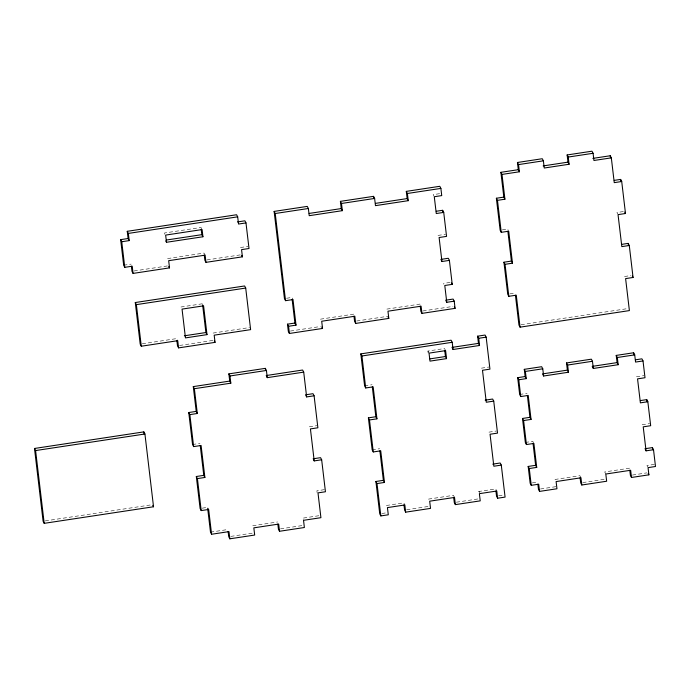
<?xml version="1.0" encoding="UTF-8"?>
<svg xmlns="http://www.w3.org/2000/svg" width="690" height="690" viewBox="0 0 690 690"><rect width="100%" height="100%" fill="white"/><g stroke="black" fill="none" stroke-linecap="round" stroke-linejoin="round"><path stroke-width="0.52" stroke-dasharray="3.45 2.59" d="M439.582 193.666L433.191 194.632L433.924 196.029M123.674 265.236L131.135 264.106M167.575 258.578L204.024 253.058L205.111 255.153M240.465 247.529L247.917 246.399M134.067 270.98L167.385 265.935M206.957 259.94L241.319 254.731M438.012 235.419L445.473 234.29M502.286 229.908L507.616 229.097L508.34 230.503M623.337 211.563L616.946 212.529L617.679 213.926M180.953 307.007L202.489 303.747M286.574 298.261L291.896 297.45L292.991 299.555M450.078 282.434L443.687 283.4L443.782 284.202M142.287 343.801L176.649 338.592L177.735 340.696M213.089 333.072L249.538 327.543M353.737 314.131L320.6 319.151L320.841 321.204M386.866 309.103L419.994 304.083L420.728 305.489M509.85 293.888L515.18 293.078M624.51 276.509L630.902 275.534M179.581 345.474L212.9 340.429M290.395 331.053L320.419 326.508M356.652 321.014L387.72 316.305M422.918 310.966L452.942 306.42M521.088 324.748L628.297 308.499M428.18 353.03L427.938 351.038L444.507 348.528L445.602 350.623M364.613 385.865L372.065 384.735M481.396 368.167L488.856 367.037M519.665 394.464L527.117 393.335M636.456 376.766L643.908 375.636M192.545 444.515L199.996 443.385M309.336 426.808L316.788 425.678M372.177 449.845L379.629 448.716M488.969 432.147L496.421 431.017M525.34 442.445L532.792 441.315L533.525 442.721M642.131 424.747L649.583 423.617M45.23 520.916L151.377 504.83M202.239 508.168L207.561 507.357L208.656 509.462M324.352 489.659L316.9 490.788L317.141 492.85M532.292 482.905L537.614 482.103M629.556 468.165L604.707 471.934L605.803 474.03M654.405 464.396L646.953 465.526L647.677 466.932M210.493 532.145L227.89 529.515M252.738 525.745L277.587 521.976M318.806 515.732L302.436 518.216L303.531 520.312M386.348 505.494L403.736 502.863L404.832 504.959M478.282 491.556L495.679 488.925L496.774 491.021M540.511 488.986L555.864 486.666M582.783 482.586L605.561 479.127M632.454 475.056L646.78 472.883M230.814 536.397L252.557 533.103M280.511 528.868L302.255 525.564M381.872 513.498L386.133 512.851M406.66 509.746L428.404 506.451M456.357 502.208L479.136 498.758M498.663 495.8L503.985 494.989M580.954 477.799L579.859 475.703L555.01 479.464L556.106 481.568M427.938 351.038L428.671 352.435M479.11 491.435L479.843 492.832M454.529 497.43L453.434 495.325L428.585 499.094L429.68 501.19M201.722 228.864L200.997 227.467L164.548 232.987L164.789 235.048"/><path stroke-width="1.03" d="M518.293 169.688L500.897 172.319L501.992 174.423L519.389 171.784L518.293 169.688L517.44 162.486L542.288 158.726L543.384 160.822L544.238 168.024L569.086 164.255L568.232 157.053L567.137 154.957L591.986 151.188L593.081 153.292L593.935 160.485L611.323 157.855L614.255 182.643L621.716 181.513L625.494 213.503L618.042 214.633L621.828 246.615L629.28 245.485L633.058 277.475L625.606 278.605L629.392 310.595L520.053 327.163L518.958 325.068L515.43 295.208M517.44 162.486L518.535 164.591L543.384 160.822M568.232 157.053L593.081 153.292M543.142 165.919L567.991 162.15L569.086 164.255M592.839 158.389L610.236 155.75L611.323 157.855M128.107 238.516L120.647 239.646L121.742 241.742L129.203 240.612L128.107 238.516L127.253 231.314L236.592 214.745L237.679 216.841L238.533 224.043L245.985 222.913L249.012 248.504L241.56 249.633L242.414 256.827L205.965 262.355L204.87 260.251L204.266 255.11M127.253 231.314L128.349 233.418L237.679 216.841M296.019 325.145L294.923 323.041L287.471 324.171L288.567 326.275L296.019 325.145L292.991 299.555L285.539 300.685L284.444 298.58L274.137 211.416L307.266 206.388L308.361 208.492L309.215 215.685L342.344 210.666L341.49 203.472L340.403 201.368L373.531 196.348L374.627 198.444L375.472 205.646L408.238 200.678L407.393 193.485L406.298 191.38L439.797 186.3L440.884 188.405L441.738 195.598L434.286 196.728L436.27 213.529L443.722 212.399L446.559 236.385L439.107 237.515L441.945 261.51L449.397 260.38L452.235 284.366L444.783 285.496L446.766 302.298L454.227 301.168L455.072 308.361L421.944 313.381L420.848 311.285L420.245 306.144M274.137 211.416L275.232 213.512L308.361 208.492M341.49 203.472L374.627 198.444M407.393 193.485L440.884 188.405M237.438 221.939L244.898 220.809L245.985 222.913M309.155 213.434L341.248 208.57L342.344 210.666M375.438 203.386L407.152 198.582L408.238 200.678M166.445 240.025L201.842 234.66L202.938 236.765L166.497 242.285L165.764 240.888M496.377 198.246L503.829 197.116L504.925 199.212L497.473 200.342L496.377 198.246L500.155 230.227L501.25 232.332L508.702 231.202L512.489 263.192L505.037 264.322L503.942 262.217L511.394 261.087L512.489 263.192M614.229 180.383L620.62 179.409L621.716 181.513M436.244 211.261L442.635 210.295L443.722 212.399M120.647 239.646L123.674 265.236L124.769 267.332L132.221 266.202L133.075 273.404L169.524 267.875L168.671 260.682L205.111 255.153L205.965 262.355M178.589 347.889L177.735 340.696L141.295 346.216L140.199 344.12L135.283 302.531L244.614 285.962L245.709 288.066L250.625 329.647L214.185 335.168L215.038 342.369L178.589 347.889L177.494 345.794L176.89 340.653M135.283 302.531L136.379 304.635L245.709 288.066M440.85 259.406L448.31 258.276L449.397 260.38M621.793 244.355L628.185 243.389L629.28 245.485M184.359 335.797L205.896 332.537L206.991 334.633L185.455 337.902L182.048 309.111L203.584 305.843L206.991 334.633M445.671 300.193L453.132 299.063L454.227 301.168M503.942 262.217L507.728 294.207L508.815 296.312L516.275 295.182L520.053 327.163M287.471 324.171L288.325 331.373L289.412 333.468L322.549 328.449L321.695 321.247L354.824 316.227L355.678 323.429L388.806 318.401L387.961 311.207L421.09 306.188L421.944 313.381M229.727 381.078L193.286 386.598L194.373 388.703L230.822 383.183L229.727 381.078L228.873 373.877L265.322 368.356L266.418 370.461L267.263 377.654L303.712 372.134L306.645 396.923L314.097 395.793L317.883 427.783L310.422 428.913L314.209 460.903L321.661 459.773L325.447 491.754L317.995 492.884L320.919 517.681L303.531 520.312L304.376 527.514L279.528 531.274L278.441 529.178L277.829 524.038M376.938 418.83L375.843 416.726L368.391 417.855L369.486 419.96L376.938 418.83L373.161 386.84L365.7 387.97L364.613 385.865L360.827 353.884L451.113 340.196L452.209 342.3L453.054 349.494L479.559 345.474L478.713 338.281L477.618 336.177L485.07 335.047L486.165 337.151L489.943 369.141L482.491 370.271L486.277 402.253L493.73 401.123L497.516 433.113L490.055 434.243L493.842 466.233L501.294 465.103L505.08 497.093L497.628 498.223L496.533 496.119L495.92 490.978M228.873 373.877L229.968 375.981L266.418 370.461M360.827 353.884L361.922 355.98L452.209 342.3M478.713 338.281L486.165 337.151M266.176 375.55L302.617 370.03L303.712 372.134M451.959 347.398L478.463 343.379L479.559 345.474M429.922 358.878L445.455 356.523L446.551 358.619L429.982 361.129L429.033 353.133L445.602 350.623L446.551 358.619M188.758 412.525L196.219 411.395L197.305 413.491L189.854 414.621L188.758 412.525L192.545 444.515L193.64 446.611L201.092 445.481L204.878 477.471L197.418 478.601L196.322 476.497L203.783 475.367L204.878 477.471M305.549 394.818L313.001 393.688L314.097 395.793M525.133 376.542L517.681 377.672L518.777 379.767L526.229 378.638L525.133 376.542L524.279 369.34L541.676 366.709L542.771 368.805L543.625 376.007L568.474 372.238L567.62 365.045L566.525 362.94L591.373 359.171L592.468 361.275L593.322 368.469L618.171 364.708L617.317 357.506L616.222 355.41L633.618 352.771L634.714 354.867L635.559 362.069L643.02 360.939L645.003 377.732L637.551 378.862L640.389 402.856L647.841 401.727L650.679 425.713L643.218 426.843L646.056 450.837L653.516 449.707L655.5 466.5L648.048 467.63L648.893 474.832L631.505 477.463L630.41 475.367L629.798 470.226M524.279 369.34L525.375 371.444L542.771 368.805M567.62 365.045L592.468 361.275M617.317 357.506L634.714 354.867M34.5 448.466L143.831 431.888L144.926 433.993L153.534 506.762L44.203 523.339L43.108 521.235L34.5 448.466L35.595 450.561L44.203 523.339M35.595 450.561L144.926 433.993M568.474 372.238L567.378 370.133L542.53 373.902L543.625 376.007M618.171 364.708L617.076 362.604L592.227 366.373L593.322 368.469M635.533 359.809L641.924 358.835L643.02 360.939M485.182 400.157L492.634 399.027L493.73 401.123M517.681 377.672L519.665 394.464L520.76 396.56L528.212 395.43L531.05 419.425L523.598 420.555L522.502 418.459L529.955 417.329L531.05 419.425M640.355 400.588L646.746 399.622L647.841 401.727M313.113 458.798L320.574 457.668L321.661 459.773M368.391 417.855L372.177 449.845L373.273 451.95L380.725 450.82L384.468 482.448L377.007 483.578L375.912 481.482L383.373 480.352L384.468 482.448M522.502 418.459L525.34 442.445L526.436 444.55L533.888 443.42L536.725 467.406L529.273 468.536L528.178 466.44L535.63 465.31L536.725 467.406M492.746 464.137L500.198 462.999L501.294 465.103M196.322 476.497L200.109 508.487L201.204 510.591L208.656 509.462L211.589 534.25L228.985 531.611L229.83 538.812L254.679 535.043L253.834 527.85L278.682 524.081L279.528 531.274M644.969 448.733L652.421 447.603L653.516 449.707M528.178 466.44L530.161 483.233L531.257 485.329L538.709 484.199L539.563 491.401L556.959 488.761L556.106 481.568L580.954 477.799L581.808 485.001L606.657 481.232L605.803 474.03L630.651 470.27L631.505 477.463M375.912 481.482L379.741 513.826L380.837 515.922L388.289 514.792L387.435 507.599L404.832 504.959L405.686 512.161L430.534 508.392L429.68 501.19L454.529 497.43L455.383 504.623L480.231 500.862L479.377 493.661L496.774 491.021L497.628 498.223M624.769 212.097L625.494 213.503M632.333 276.078L633.058 277.475M645.331 449.44L646.056 450.837M648.169 473.426L648.893 474.832M581.808 485.001L580.713 482.897L580.1 477.756M441.212 260.104L441.945 261.51M451.51 282.969L452.235 284.366M454.348 306.964L455.072 308.361M446.042 300.892L446.766 302.298M539.563 491.401L538.467 489.296L537.864 484.156M452.33 348.096L453.054 349.494M388.082 317.003L388.806 318.401M455.383 504.623L454.287 502.527L453.684 497.386M355.678 323.429L354.582 321.324L353.979 316.184M321.816 327.051L322.549 328.449M405.686 512.161L404.59 510.057L403.978 504.916M241.681 255.429L242.414 256.827M305.912 395.525L306.645 396.923M313.476 459.497L314.209 460.903M266.538 376.257L267.263 377.654M214.305 340.972L215.038 342.369M168.791 266.478L169.524 267.875M133.075 273.404L131.98 271.299L131.376 266.159M229.83 538.812L228.744 536.708L228.131 531.567M211.589 534.25L210.493 532.145L207.681 508.392M152.809 505.365L153.534 506.762M646.746 399.622L646.996 401.709M652.421 447.603L652.671 449.707M620.62 179.409L620.871 181.548M628.185 243.389L628.435 245.519M610.236 155.75L610.477 157.812M633.618 352.771L633.86 354.824M616.222 355.41L617.076 362.604M567.137 154.957L567.991 162.15M566.525 362.94L567.378 370.133M518.535 164.591L519.389 171.784M501.992 174.423L504.925 199.212M525.375 371.444L526.229 378.638M527.367 395.422L529.955 417.329M533.042 443.403L535.63 465.31M500.897 172.319L503.829 197.116M507.866 231.236L511.394 261.087M518.777 379.767L520.76 396.56M523.598 420.555L526.436 444.55M529.273 468.536L531.257 485.329M497.473 200.342L501.25 232.332M505.037 264.322L508.815 296.312M477.618 336.177L478.463 343.379M442.635 210.295L442.877 212.382M444.748 350.52L445.455 356.523M406.298 191.38L407.152 198.582M373.531 196.348L373.773 198.401M372.315 386.874L375.843 416.726M379.88 450.829L383.373 480.352M361.922 355.98L365.7 387.97M369.486 419.96L373.273 451.95M377.007 483.578L380.837 515.922M340.403 201.368L341.248 208.57M292.155 299.581L294.923 323.041M275.232 213.512L285.539 300.685M288.567 326.275L289.412 333.468M265.322 368.356L265.564 370.409M229.968 375.981L230.822 383.183M202.938 236.765L202.092 229.563L165.643 235.092L166.497 242.285M201.239 229.52L201.842 234.66M202.619 304.808L205.896 332.537M194.373 388.703L197.305 413.491M193.286 386.598L196.219 411.395M200.247 445.516L203.783 475.367M189.854 414.621L193.64 446.611M197.418 478.601L201.204 510.591M128.349 233.418L129.203 240.612M136.379 304.635L141.295 346.216M121.742 241.742L124.769 267.332M143.831 431.888L144.089 434.036"/></g></svg>
